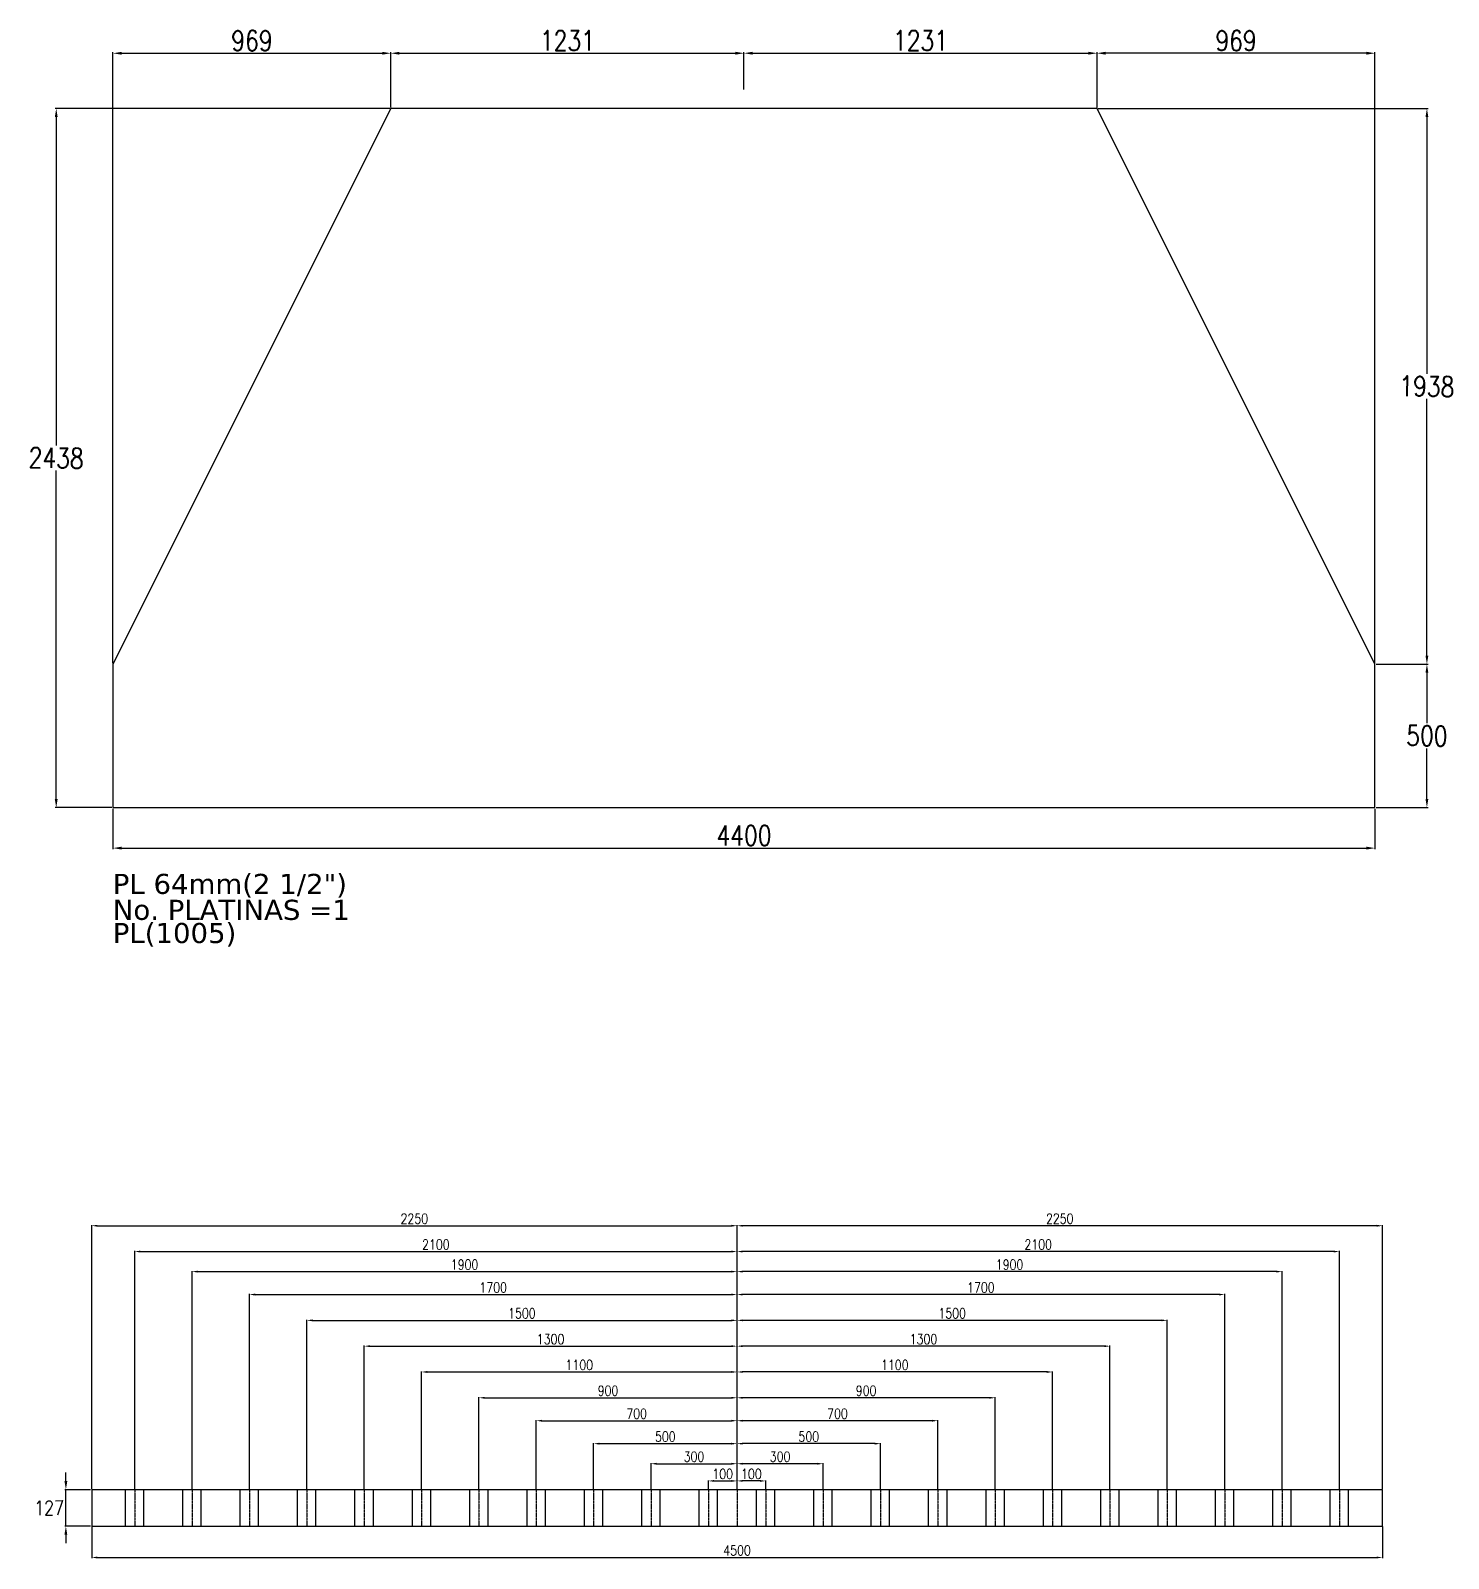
# Model space of a CAD drawing. Header units: millimetres. Extents: x 1541 to 289025, y -12015 to 47026.
# Drawn here: x 87852 to 92795, y 6829 to 12158 of the extents above; entities that cross this region are included whole.
import ezdxf

# ---------------------------------------------------------------- set-up
doc = ezdxf.new("R2010")
doc.units = ezdxf.units.MM
doc.header["$LTSCALE"] = 0.1
doc.linetypes.add('DASHDOT', pattern=[25.4, 12.7, -6.35, 0, -6.35])
for name, color, linetype in [('COTAS', 8, 'Continuous'), ('EJE PERNO', 1, 'DASHDOT'), ('PERNOS', 3, 'Continuous'), ('PLATINA', 5, 'Continuous'), ('TEXTO GENERAL', 3, 'Continuous')]:
    doc.layers.add(name, color=color, linetype=linetype)
doc.styles.add('CNI_COTAS', font='romans.shx', dxfattribs={"width": 0.8})
doc.styles.add('TEXTO GENERAL', font='verdana.ttf', dxfattribs={"height": 0.9})
doc.dimstyles.new('1.2', dxfattribs={"dimscale": 0, "dimtxt": 35, "dimasz": 20, "dimexe": 2, "dimexo": 2, "dimgap": 7, "dimtad": 1, "dimdec": 0, "dimzin": 4, "dimdsep": 46, "dimtxsty": 'CNI_COTAS', "dimcen": 0, "dimclrd": 256, "dimclrt": 3, "dimadec": 0, "dimazin": 0, "dimtfac": 1, "dimtdec": 0, "dimtmove": 2, "dimatfit": 0, "dimfxl": 0.05, "dimtolj": 1, "dimtzin": 0, "dimarcsym": 1})
doc.dimstyles.new('1.3', dxfattribs={"dimscale": 0, "dimtxt": 50, "dimasz": 30, "dimexe": 4, "dimexo": 4, "dimgap": 9, "dimtad": 1, "dimdec": 0, "dimzin": 4, "dimdsep": 46, "dimtxsty": 'CNI_COTAS', "dimcen": 0, "dimclrd": 256, "dimclrt": 3, "dimadec": 0, "dimazin": 0, "dimtfac": 1, "dimtdec": 0, "dimtmove": 2, "dimatfit": 0, "dimfxl": 0.05, "dimtolj": 1, "dimtzin": 0, "dimarcsym": 0})

# ---------------------------------------------------------------- blocks, each defined once
blk = doc.blocks.new('*D2553')
at = {"layer": 'COTAS', "lineweight": -2, "ltscale": 3, "transparency": 16777216}
for p, q in [((87974.8, 7099.2), (87974.8, 7129.2)), ((87974.8, 6942.2), (87974.8, 7069.2)), ((87974.8, 6912.2), (87974.8, 6882.2))]:
    blk.add_line(p, q, dxfattribs=at)
at = {"layer": 'COTAS', "color": 0, "lineweight": -2, "ltscale": 3, "transparency": 16777216}
for p, q in [((88060.8, 7069.2), (87970.8, 7069.2)), ((88060.8, 6942.2), (87970.8, 6942.2))]:
    blk.add_line(p, q, dxfattribs=at)
at = {"layer": 'COTAS', "ltscale": 3, "transparency": 16777216}
for points in [[(87969.8, 7099.2), (87979.8, 7099.2), (87974.8, 7069.2)], [(87969.8, 6912.2), (87979.8, 6912.2), (87974.8, 6942.2)]]:
    blk.add_solid(points, dxfattribs=at)
at = {"layer": 'Defpoints', "color": 0, "ltscale": 3, "transparency": 16777216}
for p in [(87974.8, 7069.2), (88064.8, 7069.2), (88064.8, 6942.2)]:
    blk.add_point(p, dxfattribs=at)
at = {"layer": 'COTAS', "color": 3, "ltscale": 3, "transparency": 16777216, "insert": (87916.3, 7005.7), "char_height": 50, "attachment_point": 5, "rotation": 0.2, "style": 'CNI_COTAS'}
blk.add_mtext('\\A1;127', dxfattribs=at)
blk = doc.blocks.new('*D2554')
at = {"layer": 'COTAS', "color": 0, "lineweight": -2, "transparency": 16777216}
for p, q in [((88064.8, 6940.2), (88064.8, 6830.7)), ((92564.8, 6940.2), (92564.8, 6830.7))]:
    blk.add_line(p, q, dxfattribs=at)
at = {"layer": 'COTAS', "lineweight": -2, "transparency": 16777216}
blk.add_line((88084.8, 6832.7), (92544.8, 6832.7), dxfattribs=at)
at = {"layer": 'COTAS', "transparency": 16777216}
for points in [[(88084.8, 6836), (88084.8, 6829.4), (88064.8, 6832.7)], [(92544.8, 6836), (92544.8, 6829.4), (92564.8, 6832.7)]]:
    blk.add_solid(points, dxfattribs=at)
at = {"layer": 'Defpoints', "color": 0, "transparency": 16777216}
for p in [(88064.8, 6942.2), (92564.8, 6942.2), (92564.8, 6832.7)]:
    blk.add_point(p, dxfattribs=at)
at = {"layer": 'COTAS', "color": 3, "transparency": 16777216, "insert": (90314.8, 6857.2), "char_height": 35, "attachment_point": 5, "style": 'CNI_COTAS'}
blk.add_mtext('\\A1;4500', dxfattribs=at)
blk = doc.blocks.new('*D2555')
at = {"layer": 'COTAS', "color": 0, "lineweight": -2, "transparency": 16777216}
for p, q in [((90314.8, 7071.2), (90314.8, 7101.7)), ((90414.8, 7071.2), (90414.8, 7101.7))]:
    blk.add_line(p, q, dxfattribs=at)
at = {"layer": 'COTAS', "lineweight": -2, "transparency": 16777216}
blk.add_line((90394.8, 7099.7), (90334.8, 7099.7), dxfattribs=at)
at = {"layer": 'COTAS', "transparency": 16777216}
for points in [[(90334.8, 7103), (90334.8, 7096.4), (90314.8, 7099.7)], [(90394.8, 7103), (90394.8, 7096.4), (90414.8, 7099.7)]]:
    blk.add_solid(points, dxfattribs=at)
at = {"layer": 'Defpoints', "color": 0, "transparency": 16777216}
for p in [(90314.8, 7099.7), (90314.8, 7069.2), (90414.8, 7069.2)]:
    blk.add_point(p, dxfattribs=at)
at = {"layer": 'COTAS', "color": 3, "transparency": 16777216, "insert": (90364.8, 7124.2), "char_height": 35, "attachment_point": 5, "style": 'CNI_COTAS'}
blk.add_mtext('\\A1;100', dxfattribs=at)
blk = doc.blocks.new('*D2556')
at = {"layer": 'COTAS', "color": 0, "lineweight": -2, "transparency": 16777216}
for p, q in [((90314.8, 7071.2), (90314.8, 7161.7)), ((90614.8, 7071.2), (90614.8, 7161.7))]:
    blk.add_line(p, q, dxfattribs=at)
at = {"layer": 'COTAS', "lineweight": -2, "transparency": 16777216}
blk.add_line((90594.8, 7159.7), (90334.8, 7159.7), dxfattribs=at)
at = {"layer": 'COTAS', "transparency": 16777216}
for points in [[(90334.8, 7163), (90334.8, 7156.4), (90314.8, 7159.7)], [(90594.8, 7163), (90594.8, 7156.4), (90614.8, 7159.7)]]:
    blk.add_solid(points, dxfattribs=at)
at = {"layer": 'Defpoints', "color": 0, "transparency": 16777216}
for p in [(90314.8, 7159.7), (90314.8, 7069.2), (90614.8, 7069.2)]:
    blk.add_point(p, dxfattribs=at)
at = {"layer": 'COTAS', "color": 3, "transparency": 16777216, "insert": (90464.8, 7184.2), "char_height": 35, "attachment_point": 5, "style": 'CNI_COTAS'}
blk.add_mtext('\\A1;300', dxfattribs=at)
blk = doc.blocks.new('*D2557')
at = {"layer": 'COTAS', "color": 0, "lineweight": -2, "transparency": 16777216}
for p, q in [((90314.8, 7071.2), (90314.8, 7231.7)), ((90814.8, 7071.2), (90814.8, 7231.7))]:
    blk.add_line(p, q, dxfattribs=at)
at = {"layer": 'COTAS', "lineweight": -2, "transparency": 16777216}
blk.add_line((90794.8, 7229.7), (90334.8, 7229.7), dxfattribs=at)
at = {"layer": 'COTAS', "transparency": 16777216}
for points in [[(90334.8, 7233), (90334.8, 7226.4), (90314.8, 7229.7)], [(90794.8, 7233), (90794.8, 7226.4), (90814.8, 7229.7)]]:
    blk.add_solid(points, dxfattribs=at)
at = {"layer": 'Defpoints', "color": 0, "transparency": 16777216}
for p in [(90314.8, 7229.7), (90314.8, 7069.2), (90814.8, 7069.2)]:
    blk.add_point(p, dxfattribs=at)
at = {"layer": 'COTAS', "color": 3, "transparency": 16777216, "insert": (90564.8, 7254.2), "char_height": 35, "attachment_point": 5, "style": 'CNI_COTAS'}
blk.add_mtext('\\A1;500', dxfattribs=at)
blk = doc.blocks.new('*D2558')
at = {"layer": 'COTAS', "color": 0, "lineweight": -2, "transparency": 16777216}
for p, q in [((90314.8, 7071.2), (90314.8, 7311.7)), ((91014.8, 7071.2), (91014.8, 7311.7))]:
    blk.add_line(p, q, dxfattribs=at)
at = {"layer": 'COTAS', "lineweight": -2, "transparency": 16777216}
blk.add_line((90994.8, 7309.7), (90334.8, 7309.7), dxfattribs=at)
at = {"layer": 'COTAS', "transparency": 16777216}
for points in [[(90334.8, 7313), (90334.8, 7306.4), (90314.8, 7309.7)], [(90994.8, 7313), (90994.8, 7306.4), (91014.8, 7309.7)]]:
    blk.add_solid(points, dxfattribs=at)
at = {"layer": 'Defpoints', "color": 0, "transparency": 16777216}
for p in [(90314.8, 7309.7), (90314.8, 7069.2), (91014.8, 7069.2)]:
    blk.add_point(p, dxfattribs=at)
at = {"layer": 'COTAS', "color": 3, "transparency": 16777216, "insert": (90664.8, 7334.2), "char_height": 35, "attachment_point": 5, "style": 'CNI_COTAS'}
blk.add_mtext('\\A1;700', dxfattribs=at)
blk = doc.blocks.new('*D2559')
at = {"layer": 'COTAS', "color": 0, "lineweight": -2, "transparency": 16777216}
for p, q in [((90314.8, 7071.2), (90314.8, 7391.7)), ((91214.8, 7071.2), (91214.8, 7391.7))]:
    blk.add_line(p, q, dxfattribs=at)
at = {"layer": 'COTAS', "lineweight": -2, "transparency": 16777216}
blk.add_line((91194.8, 7389.7), (90334.8, 7389.7), dxfattribs=at)
at = {"layer": 'COTAS', "transparency": 16777216}
for points in [[(90334.8, 7393), (90334.8, 7386.4), (90314.8, 7389.7)], [(91194.8, 7393), (91194.8, 7386.4), (91214.8, 7389.7)]]:
    blk.add_solid(points, dxfattribs=at)
at = {"layer": 'Defpoints', "color": 0, "transparency": 16777216}
for p in [(90314.8, 7389.7), (90314.8, 7069.2), (91214.8, 7069.2)]:
    blk.add_point(p, dxfattribs=at)
at = {"layer": 'COTAS', "color": 3, "transparency": 16777216, "insert": (90764.8, 7414.2), "char_height": 35, "attachment_point": 5, "style": 'CNI_COTAS'}
blk.add_mtext('\\A1;900', dxfattribs=at)
blk = doc.blocks.new('*D2560')
at = {"layer": 'COTAS', "color": 0, "lineweight": -2, "transparency": 16777216}
for p, q in [((90314.8, 7071.2), (90314.8, 7481.7)), ((91414.8, 7071.2), (91414.8, 7481.7))]:
    blk.add_line(p, q, dxfattribs=at)
at = {"layer": 'COTAS', "lineweight": -2, "transparency": 16777216}
blk.add_line((91394.8, 7479.7), (90334.8, 7479.7), dxfattribs=at)
at = {"layer": 'COTAS', "transparency": 16777216}
for points in [[(90334.8, 7483), (90334.8, 7476.4), (90314.8, 7479.7)], [(91394.8, 7483), (91394.8, 7476.4), (91414.8, 7479.7)]]:
    blk.add_solid(points, dxfattribs=at)
at = {"layer": 'Defpoints', "color": 0, "transparency": 16777216}
for p in [(90314.8, 7479.7), (90314.8, 7069.2), (91414.8, 7069.2)]:
    blk.add_point(p, dxfattribs=at)
at = {"layer": 'COTAS', "color": 3, "transparency": 16777216, "insert": (90864.8, 7504.2), "char_height": 35, "attachment_point": 5, "style": 'CNI_COTAS'}
blk.add_mtext('\\A1;1100', dxfattribs=at)
blk = doc.blocks.new('*D2561')
at = {"layer": 'COTAS', "color": 0, "lineweight": -2, "transparency": 16777216}
for p, q in [((90314.8, 7071.2), (90314.8, 7571.7)), ((91614.8, 7071.2), (91614.8, 7571.7))]:
    blk.add_line(p, q, dxfattribs=at)
at = {"layer": 'COTAS', "lineweight": -2, "transparency": 16777216}
blk.add_line((91594.8, 7569.7), (90334.8, 7569.7), dxfattribs=at)
at = {"layer": 'COTAS', "transparency": 16777216}
for points in [[(90334.8, 7573), (90334.8, 7566.4), (90314.8, 7569.7)], [(91594.8, 7573), (91594.8, 7566.4), (91614.8, 7569.7)]]:
    blk.add_solid(points, dxfattribs=at)
at = {"layer": 'Defpoints', "color": 0, "transparency": 16777216}
for p in [(90314.8, 7569.7), (90314.8, 7069.2), (91614.8, 7069.2)]:
    blk.add_point(p, dxfattribs=at)
at = {"layer": 'COTAS', "color": 3, "transparency": 16777216, "insert": (90964.8, 7594.2), "char_height": 35, "attachment_point": 5, "style": 'CNI_COTAS'}
blk.add_mtext('\\A1;1300', dxfattribs=at)
blk = doc.blocks.new('*D2562')
at = {"layer": 'COTAS', "color": 0, "lineweight": -2, "transparency": 16777216}
for p, q in [((90314.8, 7071.2), (90314.8, 7661.7)), ((91814.8, 7071.2), (91814.8, 7661.7))]:
    blk.add_line(p, q, dxfattribs=at)
at = {"layer": 'COTAS', "lineweight": -2, "transparency": 16777216}
blk.add_line((91794.8, 7659.7), (90334.8, 7659.7), dxfattribs=at)
at = {"layer": 'COTAS', "transparency": 16777216}
for points in [[(90334.8, 7663), (90334.8, 7656.4), (90314.8, 7659.7)], [(91794.8, 7663), (91794.8, 7656.4), (91814.8, 7659.7)]]:
    blk.add_solid(points, dxfattribs=at)
at = {"layer": 'Defpoints', "color": 0, "transparency": 16777216}
for p in [(90314.8, 7659.7), (90314.8, 7069.2), (91814.8, 7069.2)]:
    blk.add_point(p, dxfattribs=at)
at = {"layer": 'COTAS', "color": 3, "transparency": 16777216, "insert": (91064.8, 7684.2), "char_height": 35, "attachment_point": 5, "style": 'CNI_COTAS'}
blk.add_mtext('\\A1;1500', dxfattribs=at)
blk = doc.blocks.new('*D2563')
at = {"layer": 'COTAS', "color": 0, "lineweight": -2, "transparency": 16777216}
for p, q in [((90314.8, 7071.2), (90314.8, 7751.7)), ((92014.8, 7071.2), (92014.8, 7751.7))]:
    blk.add_line(p, q, dxfattribs=at)
at = {"layer": 'COTAS', "lineweight": -2, "transparency": 16777216}
blk.add_line((91994.8, 7749.7), (90334.8, 7749.7), dxfattribs=at)
at = {"layer": 'COTAS', "transparency": 16777216}
for points in [[(90334.8, 7753), (90334.8, 7746.4), (90314.8, 7749.7)], [(91994.8, 7753), (91994.8, 7746.4), (92014.8, 7749.7)]]:
    blk.add_solid(points, dxfattribs=at)
at = {"layer": 'Defpoints', "color": 0, "transparency": 16777216}
for p in [(90314.8, 7749.7), (90314.8, 7069.2), (92014.8, 7069.2)]:
    blk.add_point(p, dxfattribs=at)
at = {"layer": 'COTAS', "color": 3, "transparency": 16777216, "insert": (91164.8, 7774.2), "char_height": 35, "attachment_point": 5, "style": 'CNI_COTAS'}
blk.add_mtext('\\A1;1700', dxfattribs=at)
blk = doc.blocks.new('*D2564')
at = {"layer": 'COTAS', "color": 0, "lineweight": -2, "transparency": 16777216}
for p, q in [((90314.8, 7071.2), (90314.8, 7831.7)), ((92214.8, 7071.2), (92214.8, 7831.7))]:
    blk.add_line(p, q, dxfattribs=at)
at = {"layer": 'COTAS', "lineweight": -2, "transparency": 16777216}
blk.add_line((92194.8, 7829.7), (90334.8, 7829.7), dxfattribs=at)
at = {"layer": 'COTAS', "transparency": 16777216}
for points in [[(90334.8, 7833), (90334.8, 7826.4), (90314.8, 7829.7)], [(92194.8, 7833), (92194.8, 7826.4), (92214.8, 7829.7)]]:
    blk.add_solid(points, dxfattribs=at)
at = {"layer": 'Defpoints', "color": 0, "transparency": 16777216}
for p in [(90314.8, 7829.7), (90314.8, 7069.2), (92214.8, 7069.2)]:
    blk.add_point(p, dxfattribs=at)
at = {"layer": 'COTAS', "color": 3, "transparency": 16777216, "insert": (91264.8, 7854.2), "char_height": 35, "attachment_point": 5, "style": 'CNI_COTAS'}
blk.add_mtext('\\A1;1900', dxfattribs=at)
blk = doc.blocks.new('*D2565')
at = {"layer": 'COTAS', "color": 0, "lineweight": -2, "transparency": 16777216}
for p, q in [((90314.8, 7071.2), (90314.8, 7901.7)), ((92414.8, 7071.2), (92414.8, 7901.7))]:
    blk.add_line(p, q, dxfattribs=at)
at = {"layer": 'COTAS', "lineweight": -2, "transparency": 16777216}
blk.add_line((92394.8, 7899.7), (90334.8, 7899.7), dxfattribs=at)
at = {"layer": 'COTAS', "transparency": 16777216}
for points in [[(90334.8, 7903), (90334.8, 7896.4), (90314.8, 7899.7)], [(92394.8, 7903), (92394.8, 7896.4), (92414.8, 7899.7)]]:
    blk.add_solid(points, dxfattribs=at)
at = {"layer": 'Defpoints', "color": 0, "transparency": 16777216}
for p in [(90314.8, 7899.7), (90314.8, 7069.2), (92414.8, 7069.2)]:
    blk.add_point(p, dxfattribs=at)
at = {"layer": 'COTAS', "color": 3, "transparency": 16777216, "insert": (91364.8, 7924.2), "char_height": 35, "attachment_point": 5, "style": 'CNI_COTAS'}
blk.add_mtext('\\A1;2100', dxfattribs=at)
blk = doc.blocks.new('*D2566')
at = {"layer": 'COTAS', "color": 0, "lineweight": -2, "transparency": 16777216}
for p, q in [((90314.8, 7071.2), (90314.8, 7991.7)), ((92564.8, 7071.2), (92564.8, 7991.7))]:
    blk.add_line(p, q, dxfattribs=at)
at = {"layer": 'COTAS', "lineweight": -2, "transparency": 16777216}
blk.add_line((92544.8, 7989.7), (90334.8, 7989.7), dxfattribs=at)
at = {"layer": 'COTAS', "transparency": 16777216}
for points in [[(90334.8, 7993), (90334.8, 7986.4), (90314.8, 7989.7)], [(92544.8, 7993), (92544.8, 7986.4), (92564.8, 7989.7)]]:
    blk.add_solid(points, dxfattribs=at)
at = {"layer": 'Defpoints', "color": 0, "transparency": 16777216}
for p in [(90314.8, 7989.7), (90314.8, 7069.2), (92564.8, 7069.2)]:
    blk.add_point(p, dxfattribs=at)
at = {"layer": 'COTAS', "color": 3, "transparency": 16777216, "insert": (91439.8, 8014.2), "char_height": 35, "attachment_point": 5, "style": 'CNI_COTAS'}
blk.add_mtext('\\A1;2250', dxfattribs=at)
blk = doc.blocks.new('*D2098')
at = {"layer": 'COTAS', "color": 0, "lineweight": -2, "transparency": 16777216}
for p, q in [((90214.8, 7071.2), (90214.8, 7101.7)), ((90314.8, 7071.2), (90314.8, 7101.7))]:
    blk.add_line(p, q, dxfattribs=at)
at = {"layer": 'COTAS', "lineweight": -2, "transparency": 16777216}
blk.add_line((90234.8, 7099.7), (90294.8, 7099.7), dxfattribs=at)
at = {"layer": 'COTAS', "transparency": 16777216}
for points in [[(90234.8, 7103), (90234.8, 7096.4), (90214.8, 7099.7)], [(90294.8, 7103), (90294.8, 7096.4), (90314.8, 7099.7)]]:
    blk.add_solid(points, dxfattribs=at)
at = {"layer": 'Defpoints', "color": 0, "transparency": 16777216}
for p in [(90314.8, 7099.7), (90214.8, 7069.2), (90314.8, 7069.2)]:
    blk.add_point(p, dxfattribs=at)
at = {"layer": 'COTAS', "color": 3, "transparency": 16777216, "insert": (90264.8, 7124.2), "char_height": 35, "attachment_point": 5, "style": 'CNI_COTAS'}
blk.add_mtext('\\A1;100', dxfattribs=at)
blk = doc.blocks.new('*D2099')
at = {"layer": 'COTAS', "color": 0, "lineweight": -2, "transparency": 16777216}
for p, q in [((90014.8, 7071.2), (90014.8, 7161.7)), ((90314.8, 7071.2), (90314.8, 7161.7))]:
    blk.add_line(p, q, dxfattribs=at)
at = {"layer": 'COTAS', "lineweight": -2, "transparency": 16777216}
blk.add_line((90034.8, 7159.7), (90294.8, 7159.7), dxfattribs=at)
at = {"layer": 'COTAS', "transparency": 16777216}
for points in [[(90034.8, 7163), (90034.8, 7156.4), (90014.8, 7159.7)], [(90294.8, 7163), (90294.8, 7156.4), (90314.8, 7159.7)]]:
    blk.add_solid(points, dxfattribs=at)
at = {"layer": 'Defpoints', "color": 0, "transparency": 16777216}
for p in [(90314.8, 7159.7), (90014.8, 7069.2), (90314.8, 7069.2)]:
    blk.add_point(p, dxfattribs=at)
at = {"layer": 'COTAS', "color": 3, "transparency": 16777216, "insert": (90164.8, 7184.2), "char_height": 35, "attachment_point": 5, "style": 'CNI_COTAS'}
blk.add_mtext('\\A1;300', dxfattribs=at)
blk = doc.blocks.new('*D2100')
at = {"layer": 'COTAS', "color": 0, "lineweight": -2, "transparency": 16777216}
for p, q in [((89814.8, 7071.2), (89814.8, 7231.7)), ((90314.8, 7071.2), (90314.8, 7231.7))]:
    blk.add_line(p, q, dxfattribs=at)
at = {"layer": 'COTAS', "lineweight": -2, "transparency": 16777216}
blk.add_line((89834.8, 7229.7), (90294.8, 7229.7), dxfattribs=at)
at = {"layer": 'COTAS', "transparency": 16777216}
for points in [[(89834.8, 7233), (89834.8, 7226.4), (89814.8, 7229.7)], [(90294.8, 7233), (90294.8, 7226.4), (90314.8, 7229.7)]]:
    blk.add_solid(points, dxfattribs=at)
at = {"layer": 'Defpoints', "color": 0, "transparency": 16777216}
for p in [(90314.8, 7229.7), (89814.8, 7069.2), (90314.8, 7069.2)]:
    blk.add_point(p, dxfattribs=at)
at = {"layer": 'COTAS', "color": 3, "transparency": 16777216, "insert": (90064.8, 7254.2), "char_height": 35, "attachment_point": 5, "style": 'CNI_COTAS'}
blk.add_mtext('\\A1;500', dxfattribs=at)
blk = doc.blocks.new('*D2101')
at = {"layer": 'COTAS', "color": 0, "lineweight": -2, "transparency": 16777216}
for p, q in [((89614.8, 7071.2), (89614.8, 7311.7)), ((90314.8, 7071.2), (90314.8, 7311.7))]:
    blk.add_line(p, q, dxfattribs=at)
at = {"layer": 'COTAS', "lineweight": -2, "transparency": 16777216}
blk.add_line((89634.8, 7309.7), (90294.8, 7309.7), dxfattribs=at)
at = {"layer": 'COTAS', "transparency": 16777216}
for points in [[(89634.8, 7313), (89634.8, 7306.4), (89614.8, 7309.7)], [(90294.8, 7313), (90294.8, 7306.4), (90314.8, 7309.7)]]:
    blk.add_solid(points, dxfattribs=at)
at = {"layer": 'Defpoints', "color": 0, "transparency": 16777216}
for p in [(90314.8, 7309.7), (89614.8, 7069.2), (90314.8, 7069.2)]:
    blk.add_point(p, dxfattribs=at)
at = {"layer": 'COTAS', "color": 3, "transparency": 16777216, "insert": (89964.8, 7334.2), "char_height": 35, "attachment_point": 5, "style": 'CNI_COTAS'}
blk.add_mtext('\\A1;700', dxfattribs=at)
blk = doc.blocks.new('*D2102')
at = {"layer": 'COTAS', "color": 0, "lineweight": -2, "transparency": 16777216}
for p, q in [((89414.8, 7071.2), (89414.8, 7391.7)), ((90314.8, 7071.2), (90314.8, 7391.7))]:
    blk.add_line(p, q, dxfattribs=at)
at = {"layer": 'COTAS', "lineweight": -2, "transparency": 16777216}
blk.add_line((89434.8, 7389.7), (90294.8, 7389.7), dxfattribs=at)
at = {"layer": 'COTAS', "transparency": 16777216}
for points in [[(89434.8, 7393), (89434.8, 7386.4), (89414.8, 7389.7)], [(90294.8, 7393), (90294.8, 7386.4), (90314.8, 7389.7)]]:
    blk.add_solid(points, dxfattribs=at)
at = {"layer": 'Defpoints', "color": 0, "transparency": 16777216}
for p in [(90314.8, 7389.7), (89414.8, 7069.2), (90314.8, 7069.2)]:
    blk.add_point(p, dxfattribs=at)
at = {"layer": 'COTAS', "color": 3, "transparency": 16777216, "insert": (89864.8, 7414.2), "char_height": 35, "attachment_point": 5, "style": 'CNI_COTAS'}
blk.add_mtext('\\A1;900', dxfattribs=at)
blk = doc.blocks.new('*D2103')
at = {"layer": 'COTAS', "color": 0, "lineweight": -2, "transparency": 16777216}
for p, q in [((89214.8, 7071.2), (89214.8, 7481.7)), ((90314.8, 7071.2), (90314.8, 7481.7))]:
    blk.add_line(p, q, dxfattribs=at)
at = {"layer": 'COTAS', "lineweight": -2, "transparency": 16777216}
blk.add_line((89234.8, 7479.7), (90294.8, 7479.7), dxfattribs=at)
at = {"layer": 'COTAS', "transparency": 16777216}
for points in [[(89234.8, 7483), (89234.8, 7476.4), (89214.8, 7479.7)], [(90294.8, 7483), (90294.8, 7476.4), (90314.8, 7479.7)]]:
    blk.add_solid(points, dxfattribs=at)
at = {"layer": 'Defpoints', "color": 0, "transparency": 16777216}
for p in [(90314.8, 7479.7), (89214.8, 7069.2), (90314.8, 7069.2)]:
    blk.add_point(p, dxfattribs=at)
at = {"layer": 'COTAS', "color": 3, "transparency": 16777216, "insert": (89764.8, 7504.2), "char_height": 35, "attachment_point": 5, "style": 'CNI_COTAS'}
blk.add_mtext('\\A1;1100', dxfattribs=at)
blk = doc.blocks.new('*D2104')
at = {"layer": 'COTAS', "color": 0, "lineweight": -2, "transparency": 16777216}
for p, q in [((89014.8, 7071.2), (89014.8, 7571.7)), ((90314.8, 7071.2), (90314.8, 7571.7))]:
    blk.add_line(p, q, dxfattribs=at)
at = {"layer": 'COTAS', "lineweight": -2, "transparency": 16777216}
blk.add_line((89034.8, 7569.7), (90294.8, 7569.7), dxfattribs=at)
at = {"layer": 'COTAS', "transparency": 16777216}
for points in [[(89034.8, 7573), (89034.8, 7566.4), (89014.8, 7569.7)], [(90294.8, 7573), (90294.8, 7566.4), (90314.8, 7569.7)]]:
    blk.add_solid(points, dxfattribs=at)
at = {"layer": 'Defpoints', "color": 0, "transparency": 16777216}
for p in [(90314.8, 7569.7), (89014.8, 7069.2), (90314.8, 7069.2)]:
    blk.add_point(p, dxfattribs=at)
at = {"layer": 'COTAS', "color": 3, "transparency": 16777216, "insert": (89664.8, 7594.2), "char_height": 35, "attachment_point": 5, "style": 'CNI_COTAS'}
blk.add_mtext('\\A1;1300', dxfattribs=at)
blk = doc.blocks.new('*D2105')
at = {"layer": 'COTAS', "color": 0, "lineweight": -2, "transparency": 16777216}
for p, q in [((88814.8, 7071.2), (88814.8, 7661.7)), ((90314.8, 7071.2), (90314.8, 7661.7))]:
    blk.add_line(p, q, dxfattribs=at)
at = {"layer": 'COTAS', "lineweight": -2, "transparency": 16777216}
blk.add_line((88834.8, 7659.7), (90294.8, 7659.7), dxfattribs=at)
at = {"layer": 'COTAS', "transparency": 16777216}
for points in [[(88834.8, 7663), (88834.8, 7656.4), (88814.8, 7659.7)], [(90294.8, 7663), (90294.8, 7656.4), (90314.8, 7659.7)]]:
    blk.add_solid(points, dxfattribs=at)
at = {"layer": 'Defpoints', "color": 0, "transparency": 16777216}
for p in [(90314.8, 7659.7), (88814.8, 7069.2), (90314.8, 7069.2)]:
    blk.add_point(p, dxfattribs=at)
at = {"layer": 'COTAS', "color": 3, "transparency": 16777216, "insert": (89564.8, 7684.2), "char_height": 35, "attachment_point": 5, "style": 'CNI_COTAS'}
blk.add_mtext('\\A1;1500', dxfattribs=at)
blk = doc.blocks.new('*D2106')
at = {"layer": 'COTAS', "color": 0, "lineweight": -2, "transparency": 16777216}
for p, q in [((88614.8, 7071.2), (88614.8, 7751.7)), ((90314.8, 7071.2), (90314.8, 7751.7))]:
    blk.add_line(p, q, dxfattribs=at)
at = {"layer": 'COTAS', "lineweight": -2, "transparency": 16777216}
blk.add_line((88634.8, 7749.7), (90294.8, 7749.7), dxfattribs=at)
at = {"layer": 'COTAS', "transparency": 16777216}
for points in [[(88634.8, 7753), (88634.8, 7746.4), (88614.8, 7749.7)], [(90294.8, 7753), (90294.8, 7746.4), (90314.8, 7749.7)]]:
    blk.add_solid(points, dxfattribs=at)
at = {"layer": 'Defpoints', "color": 0, "transparency": 16777216}
for p in [(90314.8, 7749.7), (88614.8, 7069.2), (90314.8, 7069.2)]:
    blk.add_point(p, dxfattribs=at)
at = {"layer": 'COTAS', "color": 3, "transparency": 16777216, "insert": (89464.8, 7774.2), "char_height": 35, "attachment_point": 5, "style": 'CNI_COTAS'}
blk.add_mtext('\\A1;1700', dxfattribs=at)
blk = doc.blocks.new('*D2107')
at = {"layer": 'COTAS', "color": 0, "lineweight": -2, "transparency": 16777216}
for p, q in [((88414.8, 7071.2), (88414.8, 7831.7)), ((90314.8, 7071.2), (90314.8, 7831.7))]:
    blk.add_line(p, q, dxfattribs=at)
at = {"layer": 'COTAS', "lineweight": -2, "transparency": 16777216}
blk.add_line((88434.8, 7829.7), (90294.8, 7829.7), dxfattribs=at)
at = {"layer": 'COTAS', "transparency": 16777216}
for points in [[(88434.8, 7833), (88434.8, 7826.4), (88414.8, 7829.7)], [(90294.8, 7833), (90294.8, 7826.4), (90314.8, 7829.7)]]:
    blk.add_solid(points, dxfattribs=at)
at = {"layer": 'Defpoints', "color": 0, "transparency": 16777216}
for p in [(90314.8, 7829.7), (88414.8, 7069.2), (90314.8, 7069.2)]:
    blk.add_point(p, dxfattribs=at)
at = {"layer": 'COTAS', "color": 3, "transparency": 16777216, "insert": (89364.8, 7854.2), "char_height": 35, "attachment_point": 5, "style": 'CNI_COTAS'}
blk.add_mtext('\\A1;1900', dxfattribs=at)
blk = doc.blocks.new('*D2108')
at = {"layer": 'COTAS', "color": 0, "lineweight": -2, "transparency": 16777216}
for p, q in [((88214.8, 7071.2), (88214.8, 7901.7)), ((90314.8, 7071.2), (90314.8, 7901.7))]:
    blk.add_line(p, q, dxfattribs=at)
at = {"layer": 'COTAS', "lineweight": -2, "transparency": 16777216}
blk.add_line((88234.8, 7899.7), (90294.8, 7899.7), dxfattribs=at)
at = {"layer": 'COTAS', "transparency": 16777216}
for points in [[(88234.8, 7903), (88234.8, 7896.4), (88214.8, 7899.7)], [(90294.8, 7903), (90294.8, 7896.4), (90314.8, 7899.7)]]:
    blk.add_solid(points, dxfattribs=at)
at = {"layer": 'Defpoints', "color": 0, "transparency": 16777216}
for p in [(90314.8, 7899.7), (88214.8, 7069.2), (90314.8, 7069.2)]:
    blk.add_point(p, dxfattribs=at)
at = {"layer": 'COTAS', "color": 3, "transparency": 16777216, "insert": (89264.8, 7924.2), "char_height": 35, "attachment_point": 5, "style": 'CNI_COTAS'}
blk.add_mtext('\\A1;2100', dxfattribs=at)
blk = doc.blocks.new('*D2109')
at = {"layer": 'COTAS', "color": 0, "lineweight": -2, "transparency": 16777216}
for p, q in [((88064.8, 7071.2), (88064.8, 7991.7)), ((90314.8, 7071.2), (90314.8, 7991.7))]:
    blk.add_line(p, q, dxfattribs=at)
at = {"layer": 'COTAS', "lineweight": -2, "transparency": 16777216}
blk.add_line((88084.8, 7989.7), (90294.8, 7989.7), dxfattribs=at)
at = {"layer": 'COTAS', "transparency": 16777216}
for points in [[(88084.8, 7993), (88084.8, 7986.4), (88064.8, 7989.7)], [(90294.8, 7993), (90294.8, 7986.4), (90314.8, 7989.7)]]:
    blk.add_solid(points, dxfattribs=at)
at = {"layer": 'Defpoints', "color": 0, "transparency": 16777216}
for p in [(90314.8, 7989.7), (88064.8, 7069.2), (90314.8, 7069.2)]:
    blk.add_point(p, dxfattribs=at)
at = {"layer": 'COTAS', "color": 3, "transparency": 16777216, "insert": (89189.8, 8014.2), "char_height": 35, "attachment_point": 5, "style": 'CNI_COTAS'}
blk.add_mtext('\\A1;2250', dxfattribs=at)
blk = doc.blocks.new('*D2393')
at = {"layer": 'COTAS', "color": 0, "lineweight": -2, "transparency": 16777216}
for p, q in [((90338.9, 11952.3), (90338.9, 12083)), ((91569.9, 11890.3), (91569.9, 12083))]:
    blk.add_line(p, q, dxfattribs=at)
at = {"layer": 'COTAS', "lineweight": -2, "transparency": 16777216}
blk.add_line((90368.9, 12079), (91539.9, 12079), dxfattribs=at)
at = {"layer": 'COTAS', "transparency": 16777216}
for points in [[(90368.9, 12084), (90368.9, 12074), (90338.9, 12079)], [(91539.9, 12084), (91539.9, 12074), (91569.9, 12079)]]:
    blk.add_solid(points, dxfattribs=at)
at = {"layer": 'Defpoints', "color": 0, "transparency": 16777216}
for p in [(91569.9, 12079), (90338.9, 11948.3), (91569.9, 11886.3)]:
    blk.add_point(p, dxfattribs=at)
at = {"layer": 'COTAS', "color": 3, "transparency": 16777216, "insert": (90954.4, 12123), "char_height": 70, "attachment_point": 5, "style": 'CNI_COTAS'}
blk.add_mtext('\\A1;1231', dxfattribs=at)
blk = doc.blocks.new('*D2394')
at = {"layer": 'COTAS', "color": 0, "lineweight": -2, "transparency": 16777216}
for p, q in [((89107.9, 11890.3), (89107.9, 12083)), ((90338.9, 11952.3), (90338.9, 12083))]:
    blk.add_line(p, q, dxfattribs=at)
at = {"layer": 'COTAS', "lineweight": -2, "transparency": 16777216}
blk.add_line((89137.9, 12079), (90308.9, 12079), dxfattribs=at)
at = {"layer": 'COTAS', "transparency": 16777216}
for points in [[(89137.9, 12084), (89137.9, 12074), (89107.9, 12079)], [(90308.9, 12084), (90308.9, 12074), (90338.9, 12079)]]:
    blk.add_solid(points, dxfattribs=at)
at = {"layer": 'Defpoints', "color": 0, "transparency": 16777216}
for p in [(90338.9, 12079), (90338.9, 11948.3), (89107.9, 11886.3)]:
    blk.add_point(p, dxfattribs=at)
at = {"layer": 'COTAS', "color": 3, "transparency": 16777216, "insert": (89723.4, 12123), "char_height": 70, "attachment_point": 5, "style": 'CNI_COTAS'}
blk.add_mtext('\\A1;1231', dxfattribs=at)
blk = doc.blocks.new('*D1932')
at = {"layer": 'COTAS', "color": 0, "lineweight": -2, "transparency": 16777216}
for p, q in [((91573.9, 11886.3), (92723.9, 11886.3)), ((92542.9, 9948.3), (92723.9, 9948.3))]:
    blk.add_line(p, q, dxfattribs=at)
at = {"layer": 'COTAS', "lineweight": -2, "transparency": 16777216}
for p, q in [((92719.9, 11856.3), (92719.9, 10961.3)), ((92719.9, 9978.3), (92719.9, 10873.3))]:
    blk.add_line(p, q, dxfattribs=at)
at = {"layer": 'COTAS', "transparency": 16777216}
for points in [[(92714.9, 11856.3), (92724.9, 11856.3), (92719.9, 11886.3)], [(92714.9, 9978.3), (92724.9, 9978.3), (92719.9, 9948.3)]]:
    blk.add_solid(points, dxfattribs=at)
at = {"layer": 'Defpoints', "color": 0, "transparency": 16777216}
for p in [(91569.9, 11886.3), (92538.9, 9948.3), (92719.9, 9948.3)]:
    blk.add_point(p, dxfattribs=at)
at = {"layer": 'COTAS', "color": 3, "transparency": 16777216, "insert": (92719.9, 10917.3), "char_height": 70, "attachment_point": 5, "rotation": 359, "style": 'CNI_COTAS'}
blk.add_mtext('\\A1;1938', dxfattribs=at)
blk = doc.blocks.new('*D1933')
at = {"layer": 'COTAS', "color": 0, "lineweight": -2, "transparency": 16777216}
for p, q in [((89103.9, 11886.3), (87937.2, 11886.3)), ((88134.9, 9448.3), (87937.2, 9448.3))]:
    blk.add_line(p, q, dxfattribs=at)
at = {"layer": 'COTAS', "lineweight": -2, "transparency": 16777216}
for p, q in [((87941.2, 11856.3), (87941.2, 10711.3)), ((87941.2, 9478.3), (87941.2, 10623.3))]:
    blk.add_line(p, q, dxfattribs=at)
at = {"layer": 'COTAS', "transparency": 16777216}
for points in [[(87936.2, 11856.3), (87946.2, 11856.3), (87941.2, 11886.3)], [(87936.2, 9478.3), (87946.2, 9478.3), (87941.2, 9448.3)]]:
    blk.add_solid(points, dxfattribs=at)
at = {"layer": 'Defpoints', "color": 0, "transparency": 16777216}
for p in [(87941.2, 11886.3), (89107.9, 11886.3), (88138.9, 9448.3)]:
    blk.add_point(p, dxfattribs=at)
at = {"layer": 'COTAS', "color": 3, "transparency": 16777216, "insert": (87941.2, 10667.3), "char_height": 70, "attachment_point": 5, "rotation": 359, "style": 'CNI_COTAS'}
blk.add_mtext('\\A1;2438', dxfattribs=at)
blk = doc.blocks.new('*D2395')
at = {"layer": 'COTAS', "color": 0, "lineweight": -2, "transparency": 16777216}
for p, q in [((88138.9, 9444.3), (88138.9, 9302.7)), ((92538.9, 9444.3), (92538.9, 9302.7))]:
    blk.add_line(p, q, dxfattribs=at)
at = {"layer": 'COTAS', "lineweight": -2, "transparency": 16777216}
blk.add_line((88168.9, 9306.7), (92508.9, 9306.7), dxfattribs=at)
at = {"layer": 'COTAS', "transparency": 16777216}
for points in [[(88168.9, 9311.7), (88168.9, 9301.7), (88138.9, 9306.7)], [(92508.9, 9311.7), (92508.9, 9301.7), (92538.9, 9306.7)]]:
    blk.add_solid(points, dxfattribs=at)
at = {"layer": 'Defpoints', "color": 0, "transparency": 16777216}
for p in [(88138.9, 9448.3), (92538.9, 9448.3), (92538.9, 9306.7)]:
    blk.add_point(p, dxfattribs=at)
at = {"layer": 'COTAS', "color": 3, "transparency": 16777216, "insert": (90338.9, 9350.7), "char_height": 70, "attachment_point": 5, "style": 'CNI_COTAS'}
blk.add_mtext('\\A1;4400', dxfattribs=at)
blk = doc.blocks.new('*D2396')
at = {"layer": 'COTAS', "color": 0, "lineweight": -2, "transparency": 16777216}
for p, q in [((92542.9, 9948.3), (92723.9, 9948.3)), ((92542.9, 9448.3), (92723.9, 9448.3))]:
    blk.add_line(p, q, dxfattribs=at)
at = {"layer": 'COTAS', "lineweight": -2, "transparency": 16777216}
for p, q in [((92719.9, 9918.3), (92719.9, 9742.3)), ((92719.9, 9478.3), (92719.9, 9654.3))]:
    blk.add_line(p, q, dxfattribs=at)
at = {"layer": 'COTAS', "transparency": 16777216}
for points in [[(92714.9, 9918.3), (92724.9, 9918.3), (92719.9, 9948.3)], [(92714.9, 9478.3), (92724.9, 9478.3), (92719.9, 9448.3)]]:
    blk.add_solid(points, dxfattribs=at)
at = {"layer": 'Defpoints', "color": 0, "transparency": 16777216}
for p in [(92538.9, 9948.3), (92719.9, 9948.3), (92538.9, 9448.3)]:
    blk.add_point(p, dxfattribs=at)
at = {"layer": 'COTAS', "color": 3, "transparency": 16777216, "insert": (92719.9, 9698.3), "char_height": 70, "attachment_point": 5, "rotation": 359, "style": 'CNI_COTAS'}
blk.add_mtext('\\A1;500', dxfattribs=at)
blk = doc.blocks.new('*D1934')
at = {"layer": 'COTAS', "color": 0, "lineweight": -2, "transparency": 16777216}
for p, q in [((88138.9, 9952.3), (88138.9, 12082.9)), ((89107.9, 11890.3), (89107.9, 12082.9))]:
    blk.add_line(p, q, dxfattribs=at)
at = {"layer": 'COTAS', "lineweight": -2, "transparency": 16777216}
blk.add_line((88168.9, 12078.9), (89077.9, 12078.9), dxfattribs=at)
at = {"layer": 'COTAS', "transparency": 16777216}
for points in [[(88168.9, 12083.9), (88168.9, 12073.9), (88138.9, 12078.9)], [(89077.9, 12083.9), (89077.9, 12073.9), (89107.9, 12078.9)]]:
    blk.add_solid(points, dxfattribs=at)
at = {"layer": 'Defpoints', "color": 0, "transparency": 16777216}
for p in [(89107.9, 12078.9), (89107.9, 11886.3), (88138.9, 9948.3)]:
    blk.add_point(p, dxfattribs=at)
at = {"layer": 'COTAS', "color": 3, "transparency": 16777216, "insert": (88623.4, 12122.9), "char_height": 70, "attachment_point": 5, "style": 'CNI_COTAS'}
blk.add_mtext('\\A1;969', dxfattribs=at)
blk = doc.blocks.new('*D1935')
at = {"layer": 'COTAS', "color": 0, "lineweight": -2, "transparency": 16777216}
for p, q in [((91569.9, 11890.3), (91569.9, 12083.1)), ((92538.9, 9452.3), (92538.9, 12083.1))]:
    blk.add_line(p, q, dxfattribs=at)
at = {"layer": 'COTAS', "lineweight": -2, "transparency": 16777216}
blk.add_line((92508.9, 12079.1), (91599.9, 12079.1), dxfattribs=at)
at = {"layer": 'COTAS', "transparency": 16777216}
for points in [[(91599.9, 12084.1), (91599.9, 12074.1), (91569.9, 12079.1)], [(92508.9, 12084.1), (92508.9, 12074.1), (92538.9, 12079.1)]]:
    blk.add_solid(points, dxfattribs=at)
at = {"layer": 'Defpoints', "color": 0, "transparency": 16777216}
for p in [(91569.9, 12079.1), (91569.9, 11886.3), (92538.9, 9448.3)]:
    blk.add_point(p, dxfattribs=at)
at = {"layer": 'COTAS', "color": 3, "transparency": 16777216, "insert": (92054.4, 12123.1), "char_height": 70, "attachment_point": 5, "style": 'CNI_COTAS'}
blk.add_mtext('\\A1;969', dxfattribs=at)
blk = doc.blocks.new('A$Cc6e462f4')
at = {"layer": 'EJE PERNO'}
for p, q in [((88214.8, 7069.2), (88214.8, 6942.2)), ((88414.8, 7069.2), (88414.8, 6942.2)), ((88614.8, 7069.2), (88614.8, 6942.2)), ((88814.8, 7069.2), (88814.8, 6942.2)), ((89014.8, 7069.2), (89014.8, 6942.2)), ((89214.8, 7069.2), (89214.8, 6942.2)), ((89414.8, 7069.2), (89414.8, 6942.2)), ((89614.8, 7069.2), (89614.8, 6942.2)), ((89814.8, 7069.2), (89814.8, 6942.2)), ((90014.8, 7069.2), (90014.8, 6942.2)), ((90214.8, 7069.2), (90214.8, 6942.2)), ((90414.8, 7069.2), (90414.8, 6942.2)), ((90614.8, 7069.2), (90614.8, 6942.2)), ((90814.8, 7069.2), (90814.8, 6942.2)), ((91014.8, 7069.2), (91014.8, 6942.2)), ((91214.8, 7069.2), (91214.8, 6942.2)), ((91414.8, 7069.2), (91414.8, 6942.2)), ((91614.8, 7069.2), (91614.8, 6942.2)), ((91814.8, 7069.2), (91814.8, 6942.2)), ((92014.8, 7069.2), (92014.8, 6942.2)), ((92214.8, 7069.2), (92214.8, 6942.2)), ((92414.8, 7069.2), (92414.8, 6942.2))]:
    blk.add_line(p, q, dxfattribs=at)
at = {"layer": 'EJE PERNO', "color": 4}
blk.add_line((90314.8, 7069.2), (90314.8, 6942.2), dxfattribs=at)
at = {"layer": 'PERNOS', "ltscale": 3}
for p, q in [((88182.8, 6942.2), (88182.8, 7069.2)), ((88246.8, 6942.2), (88246.8, 7069.2)), ((88382.8, 6942.2), (88382.8, 7069.2)), ((88446.8, 6942.2), (88446.8, 7069.2)), ((88582.8, 6942.2), (88582.8, 7069.2)), ((88646.8, 6942.2), (88646.8, 7069.2)), ((88782.8, 6942.2), (88782.8, 7069.2)), ((88846.8, 6942.2), (88846.8, 7069.2)), ((88982.8, 6942.2), (88982.8, 7069.2)), ((89046.8, 6942.2), (89046.8, 7069.2)), ((89182.8, 6942.2), (89182.8, 7069.2)), ((89246.8, 6942.2), (89246.8, 7069.2)), ((89382.8, 6942.2), (89382.8, 7069.2)), ((89446.8, 6942.2), (89446.8, 7069.2)), ((89582.8, 6942.2), (89582.8, 7069.2)), ((89646.8, 6942.2), (89646.8, 7069.2)), ((89782.8, 6942.2), (89782.8, 7069.2)), ((89846.8, 6942.2), (89846.8, 7069.2)), ((89982.8, 6942.2), (89982.8, 7069.2)), ((90046.8, 6942.2), (90046.8, 7069.2)), ((90182.8, 6942.2), (90182.8, 7069.2)), ((90246.8, 6942.2), (90246.8, 7069.2)), ((90382.8, 6942.2), (90382.8, 7069.2)), ((90446.8, 6942.2), (90446.8, 7069.2)), ((90582.8, 6942.2), (90582.8, 7069.2)), ((90646.8, 6942.2), (90646.8, 7069.2)), ((90782.8, 6942.2), (90782.8, 7069.2)), ((90846.8, 6942.2), (90846.8, 7069.2)), ((90982.8, 6942.2), (90982.8, 7069.2)), ((91046.8, 6942.2), (91046.8, 7069.2)), ((91182.8, 6942.2), (91182.8, 7069.2)), ((91246.8, 6942.2), (91246.8, 7069.2)), ((91382.8, 6942.2), (91382.8, 7069.2)), ((91446.8, 6942.2), (91446.8, 7069.2)), ((91582.8, 6942.2), (91582.8, 7069.2)), ((91646.8, 6942.2), (91646.8, 7069.2)), ((91782.8, 6942.2), (91782.8, 7069.2)), ((91846.8, 6942.2), (91846.8, 7069.2)), ((91982.8, 6942.2), (91982.8, 7069.2)), ((92046.8, 6942.2), (92046.8, 7069.2)), ((92182.8, 6942.2), (92182.8, 7069.2)), ((92246.8, 6942.2), (92246.8, 7069.2)), ((92382.8, 6942.2), (92382.8, 7069.2)), ((92446.8, 6942.2), (92446.8, 7069.2))]:
    blk.add_line(p, q, dxfattribs=at)
at = {"layer": 'PLATINA', "linetype": 'Continuous'}
for points in [[(92538.9, 9448.3), (92538.9, 9948.3), (91569.9, 11886.3), (89107.9, 11886.3), (88138.9, 9948.3), (88138.9, 9448.3)], [(88064.8, 6942.2), (92564.8, 6942.2), (92564.8, 7069.2), (88064.8, 7069.2)]]:
    blk.add_lwpolyline(points, close=True, dxfattribs=at)
at = {"layer": 'TEXTO GENERAL', "color": 3, "style": 'TEXTO GENERAL'}
for s, p in [('PL 64mm(2 1/2")', (88138.4, 9147)), ('No. PLATINAS =1', (88138.4, 9056.5)), ('PL(1005)', (88138.4, 8975.7))]:
    blk.add_text(s, height=70, dxfattribs=at).set_placement(p)
at = {"layer": 'COTAS'}
for base, p1, p2, dimstyle, override, picture, middle in [((89107.9, 12078.9), (88138.9, 9948.3), (89107.9, 11886.3), '1.3', {"dimscale": 1, "dimtxt": 70}, '*D1934', (88623.4, 12122.9)), ((90338.9, 12079), (89107.9, 11886.3), (90338.9, 11948.3), '1.3', {"dimscale": 1, "dimtxt": 70}, '*D2394', (89723.4, 12123)), ((91569.9, 12079), (90338.9, 11948.3), (91569.9, 11886.3), '1.3', {"dimscale": 1, "dimtxt": 70}, '*D2393', (90954.4, 12123)), ((91569.9, 12079.1), (92538.9, 9448.3), (91569.9, 11886.3), '1.3', {"dimscale": 1, "dimtxt": 70}, '*D1935', (92054.4, 12123.1)), ((92538.9, 9306.7), (88138.9, 9448.3), (92538.9, 9448.3), '1.3', {"dimscale": 1, "dimtxt": 70}, '*D2395', (90338.9, 9350.7)), ((90314.8, 7989.7), (92564.8, 7069.2), (90314.8, 7069.2), '1.2', {"dimscale": 1}, '*D2566', (91439.8, 8014.2)), ((90314.8, 7899.7), (92414.8, 7069.2), (90314.8, 7069.2), '1.2', {"dimscale": 1}, '*D2565', (91364.8, 7924.2)), ((90314.8, 7829.7), (92214.8, 7069.2), (90314.8, 7069.2), '1.2', {"dimscale": 1}, '*D2564', (91264.8, 7854.2)), ((90314.8, 7749.7), (92014.8, 7069.2), (90314.8, 7069.2), '1.2', {"dimscale": 1}, '*D2563', (91164.8, 7774.2)), ((90314.8, 7659.7), (91814.8, 7069.2), (90314.8, 7069.2), '1.2', {"dimscale": 1}, '*D2562', (91064.8, 7684.2)), ((90314.8, 7569.7), (91614.8, 7069.2), (90314.8, 7069.2), '1.2', {"dimscale": 1}, '*D2561', (90964.8, 7594.2)), ((90314.8, 7479.7), (91414.8, 7069.2), (90314.8, 7069.2), '1.2', {"dimscale": 1}, '*D2560', (90864.8, 7504.2)), ((90314.8, 7389.7), (91214.8, 7069.2), (90314.8, 7069.2), '1.2', {"dimscale": 1}, '*D2559', (90764.8, 7414.2)), ((90314.8, 7309.7), (91014.8, 7069.2), (90314.8, 7069.2), '1.2', {"dimscale": 1}, '*D2558', (90664.8, 7334.2)), ((90314.8, 7229.7), (90814.8, 7069.2), (90314.8, 7069.2), '1.2', {"dimscale": 1}, '*D2557', (90564.8, 7254.2)), ((90314.8, 7159.7), (90614.8, 7069.2), (90314.8, 7069.2), '1.2', {"dimscale": 1}, '*D2556', (90464.8, 7184.2)), ((90314.8, 7099.7), (90414.8, 7069.2), (90314.8, 7069.2), '1.2', {"dimscale": 1}, '*D2555', (90364.8, 7124.2)), ((92564.8, 6832.7), (88064.8, 6942.2), (92564.8, 6942.2), '1.2', {"dimscale": 1}, '*D2554', (90314.8, 6857.2))]:
    dim = blk.add_linear_dim(base=base, p1=p1, p2=p2, dimstyle=dimstyle, override=override, dxfattribs=at)
    dim.commit()
    dim.dimension.update_dxf_attribs({"geometry": picture, "text_midpoint": middle})
for base, p1, p2, picture, middle in [((87941.2, 11886.3), (88138.9, 9448.3), (89107.9, 11886.3), '*D1933', (87941.2, 10667.3)), ((92719.9, 9948.3), (91569.9, 11886.3), (92538.9, 9948.3), '*D1932', (92719.9, 10917.3)), ((92719.9, 9948.3), (92538.9, 9448.3), (92538.9, 9948.3), '*D2396', (92719.9, 9698.3))]:
    dim = blk.add_linear_dim(base=base, p1=p1, p2=p2, angle=90, dimstyle='1.3', override={"dimscale": 1, "dimtxt": 70}, dxfattribs=at)
    dim.commit()
    dim.dimension.update_dxf_attribs({"geometry": picture, "text_midpoint": middle, "text_rotation": 359})
for base, p1, picture, middle in [((90314.8, 7989.7), (88064.8, 7069.2), '*D2109', (89189.8, 8014.2)), ((90314.8, 7899.7), (88214.8, 7069.2), '*D2108', (89264.8, 7924.2)), ((90314.8, 7829.7), (88414.8, 7069.2), '*D2107', (89364.8, 7854.2)), ((90314.8, 7749.7), (88614.8, 7069.2), '*D2106', (89464.8, 7774.2)), ((90314.8, 7659.7), (88814.8, 7069.2), '*D2105', (89564.8, 7684.2)), ((90314.8, 7569.7), (89014.8, 7069.2), '*D2104', (89664.8, 7594.2)), ((90314.8, 7479.7), (89214.8, 7069.2), '*D2103', (89764.8, 7504.2)), ((90314.8, 7389.7), (89414.8, 7069.2), '*D2102', (89864.8, 7414.2)), ((90314.8, 7309.7), (89614.8, 7069.2), '*D2101', (89964.8, 7334.2)), ((90314.8, 7229.7), (89814.8, 7069.2), '*D2100', (90064.8, 7254.2)), ((90314.8, 7159.7), (90014.8, 7069.2), '*D2099', (90164.8, 7184.2)), ((90314.8, 7099.7), (90214.8, 7069.2), '*D2098', (90264.8, 7124.2))]:
    dim = blk.add_linear_dim(base=base, p1=p1, p2=(90314.8, 7069.2), angle=180, dimstyle='1.2', override={"dimscale": 1}, dxfattribs=at)
    dim.commit()
    dim.dimension.update_dxf_attribs({"geometry": picture, "text_midpoint": middle})
at = {"layer": 'COTAS', "ltscale": 3}
dim = blk.add_linear_dim(base=(87974.8, 7069.2), p1=(88064.8, 6942.2), p2=(88064.8, 7069.2), angle=270, dimstyle='1.3', override={"dimscale": 1}, dxfattribs=at)
dim.commit()
dim.dimension.update_dxf_attribs({"geometry": '*D2553', "text_midpoint": (87916.3, 7005.7), "text_rotation": 0.2})

msp = doc.modelspace()

# ---------------------------------------------------------------- block references
at = {"layer": 'COTAS'}
msp.add_blockref('A$Cc6e462f4', (0, 0), dxfattribs=at)

doc.saveas('drawing.dxf')
